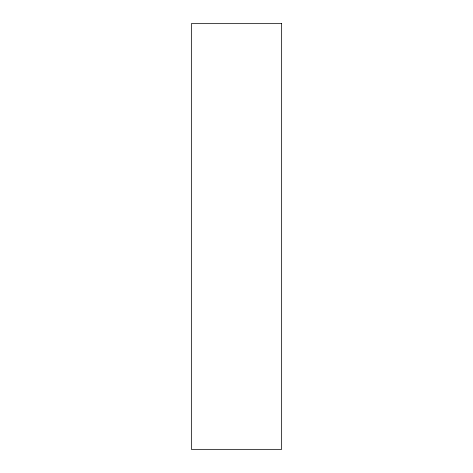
<?xml version="1.0" encoding="UTF-8"?>
<svg xmlns="http://www.w3.org/2000/svg" width="473" height="473" viewBox="0 0 473 473"><rect width="100%" height="100%" fill="white"/><g stroke="black" fill="none" stroke-linecap="round" stroke-linejoin="round"><path stroke-width="0.71" d="M281.648 23.65L191.352 23.65L191.352 449.35L281.648 449.35L281.648 23.65"/></g></svg>
